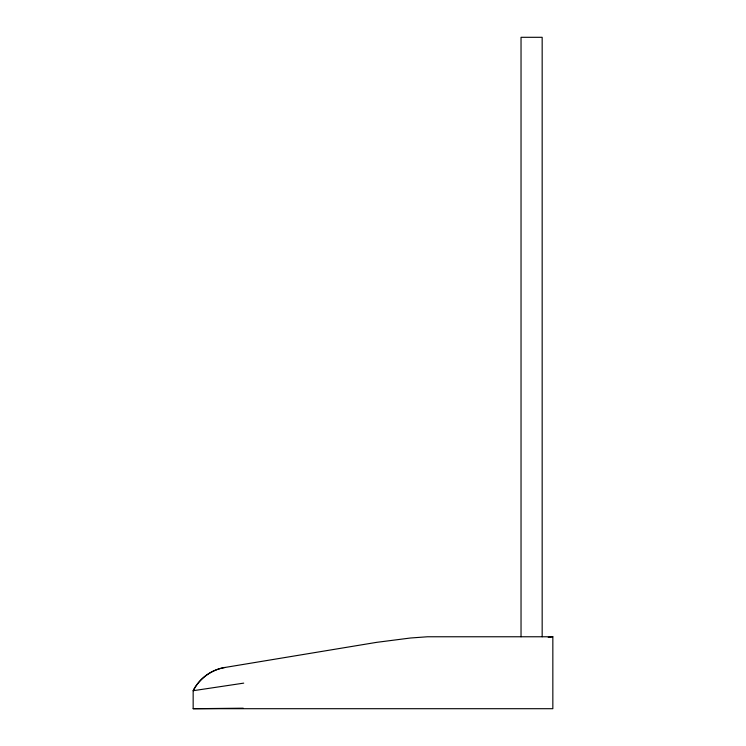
<?xml version="1.0" encoding="UTF-8"?>
<svg xmlns="http://www.w3.org/2000/svg" width="746" height="746" viewBox="0 0 746 746"><rect width="100%" height="100%" fill="white"/><g stroke="black" fill="none" stroke-linecap="round" stroke-linejoin="round"><path stroke-width="1.12" d="M225.022 667.456L376.543 642.362L410.468 638.007L427.523 636.767L552.842 636.767L552.842 708.7L193.158 708.7L193.158 690.712A43.986 43.828 53.9 0 1 225.022 667.456A43.846 43.846 0 0 0 193.158 690.712L243.718 683.131M548.245 637.457L552.842 636.767M193.158 708.7L243.215 708.196M542.165 636.767L542.165 37.3L521.034 37.3L521.034 636.767"/></g></svg>
